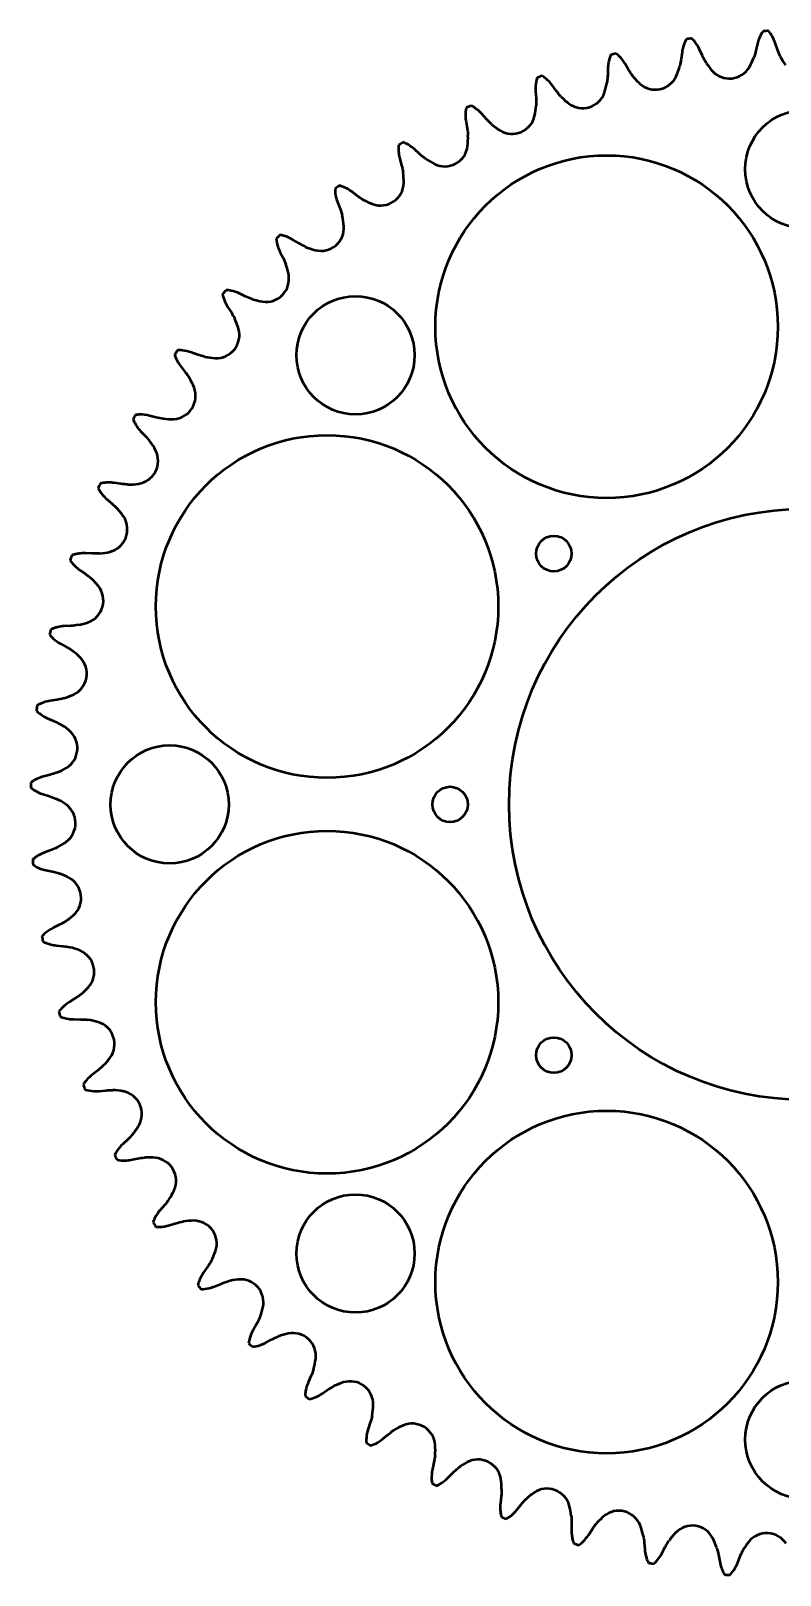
# Model space of a CAD drawing. Header units: millimetres. Extents: x 79 to 605, y 18 to 279.
# Drawn here: x 343.2 to 470.1, y 18.1 to 279.5 of the extents above; entities that cross this region are included whole.
import ezdxf

# ---------------------------------------------------------------- set-up
doc = ezdxf.new("R2010")
doc.units = ezdxf.units.MM
doc.layers.add('Visible (ISO)', color=7, linetype='Continuous', lineweight=50)

msp = doc.modelspace()

# ---------------------------------------------------------------- linework, layer by layer
at = {"layer": 'Visible (ISO)'}
for p, q in [((466.25, 277.29), (465.98, 276.16)), ((469.62, 276.34), (469.25, 277.44)), ((453.47, 275.86), (453.32, 274.71)), ((456.92, 275.25), (456.44, 276.31)), ((440.9, 273.17), (440.87, 272)), ((444.4, 272.9), (443.81, 273.91)), ((428.66, 269.23), (428.74, 268.07)), ((432.16, 269.32), (431.48, 270.26)), ((416.87, 264.1), (417.07, 262.96)), ((420.35, 264.54), (419.58, 265.4)), ((409.07, 258.6), (408.21, 259.39)), ((405.65, 257.82), (405.96, 256.7)), ((398.44, 251.57), (397.51, 252.27)), ((395.12, 250.46), (395.54, 249.37)), ((388.56, 243.52), (387.56, 244.12)), ((385.36, 242.08), (385.89, 241.04)), ((376.49, 232.77), (377.12, 231.79)), ((379.53, 234.52), (378.48, 235.02)), ((371.44, 224.67), (370.35, 225.06)), ((368.6, 222.63), (369.32, 221.71)), ((364.38, 214.07), (363.25, 214.35)), ((361.75, 211.75), (362.56, 210.91)), ((358.4, 202.81), (357.25, 202.98)), ((356.02, 200.24), (356.9, 199.49)), ((353.58, 191.01), (352.41, 191.06)), ((351.46, 188.22), (352.42, 187.56)), ((349.95, 178.79), (348.79, 178.73)), ((348.12, 175.8), (349.14, 175.24)), ((347.56, 166.27), (346.41, 166.09)), ((346.04, 163.12), (347.11, 162.66)), ((346.43, 153.58), (345.3, 153.29)), ((345.22, 150.28), (346.33, 149.94)), ((346.56, 140.83), (345.47, 140.43)), ((345.69, 137.44), (346.83, 137.2)), ((347.97, 128.17), (346.92, 127.66)), ((347.44, 124.7), (348.6, 124.58)), ((350.62, 115.7), (349.63, 115.09)), ((350.45, 112.2), (351.61, 112.19)), ((354.51, 103.56), (353.59, 102.86)), ((354.68, 100.06), (355.84, 100.17)), ((359.59, 91.87), (358.74, 91.08)), ((360.11, 88.41), (361.25, 88.63)), ((365.8, 80.74), (365.04, 79.87)), ((366.67, 77.35), (367.78, 77.68)), ((373.09, 70.29), (372.42, 69.34)), ((374.29, 67), (375.37, 67.44)), ((381.39, 60.62), (380.81, 59.61)), ((382.91, 57.46), (383.93, 58.01)), ((390.61, 51.81), (390.14, 50.75)), ((392.44, 48.82), (393.4, 49.47)), ((400.66, 43.97), (400.29, 42.87)), ((402.77, 41.18), (403.67, 41.92)), ((411.44, 37.17), (411.18, 36.04)), ((413.82, 34.6), (414.64, 35.43)), ((422.84, 31.48), (422.7, 30.33)), ((425.47, 29.16), (426.2, 30.07)), ((434.75, 26.95), (434.73, 25.79)), ((437.6, 24.9), (438.24, 25.88)), ((447.06, 23.63), (447.15, 22.47)), ((450.09, 21.88), (450.63, 22.91)), ((459.63, 21.55), (459.84, 20.41)), ((462.83, 20.11), (463.26, 21.19))]:
    msp.add_line(p, q, dxfattribs=at)
for centre, radius in [((474.17, 256.07), 10), ((440.69, 229.41), 29), ((398.16, 224.58), 10), ((393.34, 182.06), 29), ((474.17, 148.57), 50), ((431.75, 191), 3), ((366.67, 148.57), 10), ((414.17, 148.57), 3), ((393.34, 115.09), 29), ((431.75, 106.14), 3), ((440.69, 67.73), 29), ((398.16, 72.56), 10), ((474.17, 41.07), 10)]:
    msp.add_circle(centre, radius, dxfattribs=at)
for centre, radius, start, end in [((474.17, 148.57), 131.04, 98.3767, 98.7661), ((474.17, 148.57), 131.04, 92.6624, 93.0519), ((474.17, 148.57), 131.04, 104.091, 104.4804), ((456.13, 278.45), 10.11, 329.7619, 340.0043), ((479.19, 279.6), 10.11, 205.71, 215.9524), ((474.17, 148.57), 131.04, 109.8053, 110.1947), ((453.13, 278), 10.11, 217.1386, 227.381), ((448.93, 273.44), 3.91, 227.381, 335.4762), ((443.29, 276.01), 10.11, 335.4762, 345.7185), ((466.12, 279.45), 10.11, 211.4243, 221.6667), ((461.49, 275.33), 3.91, 221.6667, 329.7619), ((430.76, 272.3), 10.11, 341.1905, 351.4328), ((474.17, 148.57), 131.04, 115.5196, 115.909), ((418.65, 267.36), 10.11, 346.9048, 357.1471), ((440.35, 275.26), 10.11, 222.8529, 233.0952), ((436.63, 270.3), 3.91, 233.0952, 341.1905), ((424.69, 265.96), 3.91, 238.8095, 346.9048), ((407.1, 261.25), 10.11, 352.619, 2.8614), ((427.9, 271.26), 10.11, 228.5672, 238.8095), ((474.17, 148.57), 131.04, 121.2339, 121.6233), ((413.25, 260.45), 3.91, 244.5238, 352.619), ((415.92, 266.05), 10.11, 234.2815, 244.5238), ((402.41, 253.83), 3.91, 250.2381, 358.3333), ((396.21, 254.01), 10.11, 358.3333, 8.5757), ((474.17, 148.57), 131.04, 126.9481, 127.3376), ((404.51, 259.66), 10.11, 239.9957, 250.2381), ((392.29, 246.16), 3.91, 255.9524, 4.0476), ((386.1, 245.72), 10.11, 4.0476, 14.29), ((474.17, 148.57), 131.04, 132.6624, 133.0519), ((393.79, 252.17), 10.11, 245.71, 255.9524), ((382.98, 237.52), 3.91, 261.6667, 9.7619), ((376.87, 236.47), 10.11, 9.7619, 20.0043), ((474.17, 148.57), 131.04, 138.3767, 138.7661), ((383.88, 243.66), 10.11, 251.4243, 261.6667), ((368.6, 226.34), 10.11, 15.4762, 25.7185), ((374.58, 228), 3.91, 267.381, 15.4762), ((474.17, 148.57), 131.04, 144.091, 144.4804), ((374.86, 234.19), 10.11, 257.1386, 267.381), ((361.38, 215.45), 10.11, 21.1905, 31.4328), ((367.16, 217.69), 3.91, 273.0952, 21.1905), ((474.17, 148.57), 131.04, 149.8053, 150.1947), ((366.83, 223.88), 10.11, 262.8529, 273.0952), ((355.28, 203.88), 10.11, 26.9048, 37.1471), ((360.81, 206.69), 3.91, 278.8095, 26.9048), ((474.17, 148.57), 131.04, 155.5196, 155.909), ((359.86, 212.82), 10.11, 268.5672, 278.8095), ((350.37, 191.77), 10.11, 32.619, 42.8614), ((355.59, 195.11), 3.91, 284.5238, 32.619), ((354.03, 201.11), 10.11, 274.2815, 284.5238), ((474.17, 148.57), 131.04, 161.2339, 161.6233), ((346.68, 179.23), 10.11, 38.3333, 48.5757), ((351.54, 183.07), 3.91, 290.2381, 38.3333), ((474.17, 148.57), 131.04, 166.9481, 167.3376), ((349.4, 188.89), 10.11, 279.9957, 290.2381), ((344.26, 166.38), 10.11, 44.0476, 54.29), ((348.72, 170.69), 3.91, 295.9524, 44.0476), ((474.17, 148.57), 131.04, 172.6624, 173.0519), ((346, 176.27), 10.11, 285.71, 295.9524), ((343.13, 153.36), 10.11, 49.7619, 60.0043), ((347.14, 158.09), 3.91, 301.6667, 49.7619), ((343.88, 163.37), 10.11, 291.4243, 301.6667), ((474.17, 148.57), 131.04, 178.3767, 178.7661), ((343.31, 140.29), 10.11, 55.4762, 65.7185), ((346.82, 145.39), 3.91, 307.381, 55.4762), ((343.06, 150.32), 10.11, 297.1386, 307.381), ((474.17, 148.57), 131.04, 184.091, 184.4804), ((344.78, 127.3), 10.11, 61.1905, 71.4328), ((347.77, 132.73), 3.91, 313.0952, 61.1905), ((343.53, 137.26), 10.11, 302.8529, 313.0952), ((474.17, 148.57), 131.04, 189.8053, 190.1947), ((347.54, 114.52), 10.11, 66.9048, 77.1471), ((349.98, 120.22), 3.91, 318.8095, 66.9048), ((345.31, 124.31), 10.11, 308.5672, 318.8095), ((474.17, 148.57), 131.04, 195.5196, 195.909), ((351.56, 102.08), 10.11, 72.619, 82.8614), ((353.42, 108), 3.91, 324.5238, 72.619), ((348.37, 111.6), 10.11, 314.2815, 324.5238), ((474.17, 148.57), 131.04, 201.2339, 201.6233), ((356.8, 90.1), 10.11, 78.3333, 88.5757), ((358.06, 96.18), 3.91, 330.2381, 78.3333), ((352.67, 99.25), 10.11, 319.9957, 330.2381), ((474.17, 148.57), 131.04, 206.9481, 207.3376), ((363.21, 78.71), 10.11, 84.0476, 94.29), ((363.85, 84.87), 3.91, 335.9524, 84.0476), ((358.19, 87.4), 10.11, 325.71, 335.9524), ((474.17, 148.57), 131.04, 212.6624, 213.0519), ((370.71, 68.01), 10.11, 89.7619, 100.0043), ((370.74, 74.21), 3.91, 341.6667, 89.7619), ((364.85, 76.16), 10.11, 331.4243, 341.6667), ((379.25, 58.1), 10.11, 95.4762, 105.7185), ((378.66, 64.28), 3.91, 347.381, 95.4762), ((474.17, 148.57), 131.04, 218.3767, 218.7661), ((372.61, 65.63), 10.11, 337.1386, 347.381), ((388.73, 49.1), 10.11, 101.1905, 111.4328), ((387.53, 55.19), 3.91, 353.0952, 101.1905), ((474.17, 148.57), 131.04, 224.091, 224.4804), ((381.37, 55.93), 10.11, 342.8529, 353.0952), ((399.06, 41.09), 10.11, 106.9048, 117.1471), ((397.25, 47.02), 3.91, 358.8095, 106.9048), ((474.17, 148.57), 131.04, 229.8053, 230.1947), ((391.06, 47.15), 10.11, 348.5672, 358.8095), ((410.13, 34.14), 10.11, 112.619, 122.8614), ((407.75, 39.87), 3.91, 4.5238, 112.619), ((474.17, 148.57), 131.04, 235.5196, 235.909), ((401.57, 39.38), 10.11, 354.2815, 4.5238), ((421.84, 28.34), 10.11, 118.3333, 128.5757), ((418.9, 33.79), 3.91, 10.2381, 118.3333), ((412.8, 32.69), 10.11, 359.9957, 10.2381), ((474.17, 148.57), 131.04, 241.2339, 241.6233), ((434.08, 23.72), 10.11, 124.0476, 134.29), ((430.6, 28.86), 3.91, 15.9524, 124.0476), ((424.64, 27.16), 10.11, 5.71, 15.9524), ((442.74, 25.12), 3.91, 21.6667, 129.7619), ((474.17, 148.57), 131.04, 246.9481, 247.3376), ((446.71, 20.35), 10.11, 129.7619, 140.0043), ((436.98, 22.83), 10.11, 11.4243, 21.6667), ((455.19, 22.6), 3.91, 27.381, 135.4762), ((459.61, 18.25), 10.11, 135.4762, 145.7185), ((449.68, 19.75), 10.11, 17.1386, 27.381), ((472.66, 17.45), 10.11, 141.1905, 151.4328), ((467.82, 21.34), 3.91, 33.0952, 141.1905), ((474.17, 148.57), 131.04, 252.6624, 253.0519), ((474.17, 148.57), 131.04, 258.3767, 258.7661), ((474.17, 148.57), 131.04, 264.091, 264.4804)]:
    msp.add_arc(centre, radius, start, end, dxfattribs=at)
for points, knots in [([(454.2, 278.08), (453.97, 277.67), (453.79, 277.22), (453.57, 276.46), (453.51, 276.16), (453.47, 275.86)], [-0.2424453, -0.2424453, -0.2424453, -0.2424453, -0.093343, -0.093343, -0.0000152, -0.0000152, -0.0000152, -0.0000152]), ([(456.44, 276.31), (456.21, 276.82), (455.91, 277.29), (455.4, 277.89), (455.25, 278.06), (455.08, 278.22)], [-0.2426241, -0.2426241, -0.2426241, -0.2426241, -0.0711638, -0.0711638, -0.0000937, -0.0000937, -0.0000937, -0.0000937]), ([(467.2, 279.43), (466.93, 279.04), (466.7, 278.61), (466.41, 277.88), (466.32, 277.59), (466.25, 277.29)], [-0.2424456, -0.2424456, -0.2424456, -0.2424456, -0.0929557, -0.0929557, -0.0000152, -0.0000152, -0.0000152, -0.0000152]), ([(441.41, 275.45), (441.22, 275.01), (441.08, 274.55), (440.94, 273.78), (440.91, 273.47), (440.9, 273.17)], [-0.2424452, -0.2424452, -0.2424452, -0.2424452, -0.0935165, -0.0935165, -0.0000152, -0.0000152, -0.0000152, -0.0000152]), ([(443.81, 273.91), (443.54, 274.36), (443.23, 274.77), (442.68, 275.33), (442.48, 275.51), (442.27, 275.67)], [-0.2425878, -0.2425878, -0.2425878, -0.2425878, -0.0827753, -0.0827753, -0.0000937, -0.0000937, -0.0000937, -0.0000937]), ([(431.48, 270.26), (431.19, 270.67), (430.85, 271.03), (430.25, 271.54), (430.02, 271.71), (429.77, 271.86)], [-0.2425673, -0.2425673, -0.2425673, -0.2425673, -0.0899166, -0.0899166, -0.0000937, -0.0000937, -0.0000937, -0.0000937]), ([(428.94, 271.56), (428.79, 271.1), (428.7, 270.63), (428.64, 269.85), (428.64, 269.54), (428.66, 269.23)], [-0.2424452, -0.2424452, -0.2424452, -0.2424452, -0.093476, -0.093476, -0.0000152, -0.0000152, -0.0000152, -0.0000152]), ([(419.58, 265.4), (419.25, 265.77), (418.89, 266.09), (418.25, 266.54), (417.99, 266.69), (417.72, 266.83)], [-0.2425562, -0.2425562, -0.2425562, -0.2425562, -0.0940271, -0.0940271, -0.0000937, -0.0000937, -0.0000937, -0.0000937]), ([(416.92, 266.44), (416.82, 265.98), (416.77, 265.5), (416.79, 264.72), (416.82, 264.41), (416.87, 264.1)], [-0.2424445, -0.2424445, -0.2424445, -0.2424445, -0.0944128, -0.0944128, -0.0000152, -0.0000152, -0.0000152, -0.0000152]), ([(405.46, 260.16), (405.41, 259.69), (405.42, 259.21), (405.51, 258.43), (405.57, 258.12), (405.65, 257.82)], [-0.2424438, -0.2424438, -0.2424438, -0.2424438, -0.0954513, -0.0954513, -0.0000152, -0.0000152, -0.0000152, -0.0000152]), ([(408.21, 259.39), (407.86, 259.71), (407.47, 259.99), (406.79, 260.38), (406.51, 260.51), (406.22, 260.62)], [-0.2425512, -0.2425512, -0.2425512, -0.2425512, -0.09595, -0.09595, -0.0000937, -0.0000937, -0.0000937, -0.0000937]), ([(394.7, 252.76), (394.69, 252.3), (394.74, 251.84), (394.9, 251.07), (395, 250.76), (395.12, 250.46)], [-0.2424419, -0.2424419, -0.2424419, -0.2424419, -0.099687, -0.099687, -0.0000152, -0.0000152, -0.0000152, -0.0000152]), ([(397.51, 252.27), (397.12, 252.56), (396.71, 252.8), (395.99, 253.11), (395.7, 253.22), (395.41, 253.3)], [-0.2425509, -0.2425509, -0.2425509, -0.2425509, -0.0960682, -0.0960682, -0.0000937, -0.0000937, -0.0000937, -0.0000937]), ([(384.72, 244.33), (384.76, 243.88), (384.85, 243.44), (385.08, 242.69), (385.21, 242.38), (385.36, 242.08)], [-0.2424413, -0.2424413, -0.2424413, -0.2424413, -0.102809, -0.102809, -0.0000152, -0.0000152, -0.0000152, -0.0000152]), ([(387.56, 244.12), (387.15, 244.37), (386.71, 244.57), (385.96, 244.81), (385.67, 244.89), (385.37, 244.94)], [-0.2425552, -0.2425552, -0.2425552, -0.2425552, -0.0944049, -0.0944049, -0.0000937, -0.0000937, -0.0000937, -0.0000937]), ([(378.48, 235.02), (378.03, 235.24), (377.56, 235.39), (376.79, 235.56), (376.51, 235.59), (376.22, 235.61)], [-0.2425653, -0.2425653, -0.2425653, -0.2425653, -0.0906302, -0.0906302, -0.0000937, -0.0000937, -0.0000937, -0.0000937]), ([(375.63, 234.95), (375.71, 234.51), (375.84, 234.09), (376.15, 233.37), (376.31, 233.06), (376.49, 232.77)], [-0.2424413, -0.2424413, -0.2424413, -0.2424413, -0.1050394, -0.1050394, -0.0000152, -0.0000152, -0.0000152, -0.0000152]), ([(370.35, 225.06), (369.86, 225.24), (369.35, 225.35), (368.57, 225.43), (368.3, 225.44), (368.04, 225.43)], [-0.2425842, -0.2425842, -0.2425842, -0.2425842, -0.0839724, -0.0839724, -0.0000937, -0.0000937, -0.0000937, -0.0000937]), ([(367.52, 224.7), (367.64, 224.29), (367.81, 223.88), (368.19, 223.19), (368.38, 222.9), (368.6, 222.63)], [-0.2424414, -0.2424414, -0.2424414, -0.2424414, -0.1062277, -0.1062277, -0.0000152, -0.0000152, -0.0000152, -0.0000152]), ([(363.25, 214.35), (362.71, 214.48), (362.16, 214.54), (361.38, 214.53), (361.15, 214.51), (360.91, 214.48)], [-0.2426151, -0.2426151, -0.2426151, -0.2426151, -0.0739533, -0.0739533, -0.0000937, -0.0000937, -0.0000937, -0.0000937]), ([(360.47, 213.71), (360.63, 213.3), (360.84, 212.92), (361.28, 212.27), (361.5, 212), (361.75, 211.75)], [-0.2424415, -0.2424415, -0.2424415, -0.2424415, -0.1066641, -0.1066641, -0.0000152, -0.0000152, -0.0000152, -0.0000152]), ([(354.54, 202.06), (354.75, 201.68), (355, 201.31), (355.5, 200.71), (355.75, 200.47), (356.02, 200.24)], [-0.2424414, -0.2424414, -0.2424414, -0.2424414, -0.1064635, -0.1064635, -0.0000152, -0.0000152, -0.0000152, -0.0000152]), ([(357.25, 202.98), (356.91, 203.03), (356.57, 203.05), (356, 203.04), (355.78, 203.02), (355.34, 202.96), (355.12, 202.92), (354.91, 202.87)], [-0.242455, -0.242455, -0.242455, -0.242455, -0.1379269, -0.1379269, -0.0678066, -0.0678066, -0.0000937, -0.0000937, -0.0000937, -0.0000937]), ([(352.41, 191.06), (352.05, 191.08), (351.68, 191.06), (351.12, 190.99), (350.91, 190.95), (350.5, 190.86), (350.3, 190.8), (350.1, 190.73)], [-0.2424662, -0.2424662, -0.2424662, -0.2424662, -0.1307463, -0.1307463, -0.0662148, -0.0662148, -0.0000937, -0.0000937, -0.0000937, -0.0000937]), ([(349.81, 189.88), (350.06, 189.52), (350.34, 189.18), (350.91, 188.63), (351.17, 188.41), (351.46, 188.22)], [-0.2424413, -0.2424413, -0.2424413, -0.2424413, -0.1055739, -0.1055739, -0.0000152, -0.0000152, -0.0000152, -0.0000152]), ([(348.79, 178.73), (348.42, 178.71), (348.05, 178.66), (347.49, 178.52), (347.29, 178.47), (346.9, 178.33), (346.71, 178.25), (346.52, 178.16)], [-0.2424684, -0.2424684, -0.2424684, -0.2424684, -0.1295583, -0.1295583, -0.065224, -0.065224, -0.0000937, -0.0000937, -0.0000937, -0.0000937]), ([(346.32, 177.3), (346.6, 176.95), (346.92, 176.64), (347.54, 176.15), (347.82, 175.97), (348.12, 175.8)], [-0.2424412, -0.2424412, -0.2424412, -0.2424412, -0.1037483, -0.1037483, -0.0000152, -0.0000152, -0.0000152, -0.0000152]), ([(346.41, 166.09), (346.04, 166.04), (345.68, 165.95), (345.13, 165.76), (344.94, 165.68), (344.57, 165.51), (344.38, 165.41), (344.2, 165.31)], [-0.2424701, -0.2424701, -0.2424701, -0.2424701, -0.1286934, -0.1286934, -0.0645789, -0.0645789, -0.0000937, -0.0000937, -0.0000937, -0.0000937]), ([(344.09, 164.42), (344.42, 164.1), (344.78, 163.82), (345.44, 163.4), (345.73, 163.25), (346.04, 163.12)], [-0.2424417, -0.2424417, -0.2424417, -0.2424417, -0.1004, -0.1004, -0.0000152, -0.0000152, -0.0000152, -0.0000152]), ([(345.3, 153.29), (344.94, 153.19), (344.59, 153.07), (344.06, 152.82), (343.88, 152.73), (343.52, 152.52), (343.35, 152.4), (343.18, 152.28)], [-0.2424706, -0.2424706, -0.2424706, -0.2424706, -0.1284126, -0.1284126, -0.0643777, -0.0643777, -0.0000937, -0.0000937, -0.0000937, -0.0000937]), ([(343.16, 151.39), (343.53, 151.09), (343.93, 150.84), (344.64, 150.49), (344.93, 150.38), (345.22, 150.28)], [-0.2424447, -0.2424447, -0.2424447, -0.2424447, -0.0942009, -0.0942009, -0.0000152, -0.0000152, -0.0000152, -0.0000152]), ([(345.47, 140.43), (345.14, 140.31), (344.82, 140.16), (344.33, 139.88), (344.15, 139.76), (343.79, 139.5), (343.63, 139.37), (343.46, 139.22)], [-0.2424586, -0.2424586, -0.2424586, -0.2424586, -0.1354167, -0.1354167, -0.067611, -0.067611, -0.0000937, -0.0000937, -0.0000937, -0.0000937]), ([(343.53, 138.33), (343.93, 138.07), (344.36, 137.85), (345.1, 137.58), (345.4, 137.5), (345.69, 137.44)], [-0.2424455, -0.2424455, -0.2424455, -0.2424455, -0.0930725, -0.0930725, -0.0000152, -0.0000152, -0.0000152, -0.0000152]), ([(346.92, 127.66), (346.42, 127.41), (345.97, 127.11), (345.38, 126.6), (345.21, 126.43), (345.04, 126.25)], [-0.242613, -0.242613, -0.242613, -0.242613, -0.0745865, -0.0745865, -0.0000937, -0.0000937, -0.0000937, -0.0000937]), ([(345.2, 125.38), (345.62, 125.16), (346.07, 124.98), (346.84, 124.79), (347.14, 124.73), (347.44, 124.7)], [-0.2424453, -0.2424453, -0.2424453, -0.2424453, -0.0934065, -0.0934065, -0.0000152, -0.0000152, -0.0000152, -0.0000152]), ([(349.63, 115.09), (349.19, 114.82), (348.79, 114.49), (348.25, 113.93), (348.07, 113.73), (347.91, 113.51)], [-0.2425815, -0.2425815, -0.2425815, -0.2425815, -0.0849126, -0.0849126, -0.0000937, -0.0000937, -0.0000937, -0.0000937]), ([(348.15, 112.65), (348.59, 112.47), (349.06, 112.34), (349.84, 112.23), (350.14, 112.2), (350.45, 112.2)], [-0.2424452, -0.2424452, -0.2424452, -0.2424452, -0.0935265, -0.0935265, -0.0000152, -0.0000152, -0.0000152, -0.0000152]), ([(353.59, 102.86), (353.19, 102.55), (352.84, 102.21), (352.35, 101.6), (352.18, 101.36), (352.03, 101.11)], [-0.2425638, -0.2425638, -0.2425638, -0.2425638, -0.0911861, -0.0911861, -0.0000937, -0.0000937, -0.0000937, -0.0000937]), ([(352.35, 100.28), (352.81, 100.15), (353.29, 100.07), (354.07, 100.03), (354.38, 100.03), (354.68, 100.06)], [-0.2424453, -0.2424453, -0.2424453, -0.2424453, -0.0934324, -0.0934324, -0.0000152, -0.0000152, -0.0000152, -0.0000152]), ([(358.74, 91.08), (358.38, 90.74), (358.07, 90.38), (357.64, 89.72), (357.49, 89.46), (357.36, 89.18)], [-0.2425545, -0.2425545, -0.2425545, -0.2425545, -0.0946911, -0.0946911, -0.0000937, -0.0000937, -0.0000937, -0.0000937]), ([(357.77, 88.39), (358.23, 88.3), (358.71, 88.27), (359.5, 88.31), (359.8, 88.34), (360.11, 88.41)], [-0.2424443, -0.2424443, -0.2424443, -0.2424443, -0.094712, -0.094712, -0.0000152, -0.0000152, -0.0000152, -0.0000152]), ([(365.04, 79.87), (364.72, 79.51), (364.45, 79.11), (364.08, 78.42), (363.96, 78.14), (363.85, 77.85)], [-0.2425507, -0.2425507, -0.2425507, -0.2425507, -0.096142, -0.096142, -0.0000937, -0.0000937, -0.0000937, -0.0000937]), ([(364.34, 77.1), (364.8, 77.06), (365.28, 77.07), (366.06, 77.19), (366.36, 77.26), (366.67, 77.35)], [-0.2424436, -0.2424436, -0.2424436, -0.2424436, -0.0959158, -0.0959158, -0.0000152, -0.0000152, -0.0000152, -0.0000152]), ([(372.42, 69.34), (372.14, 68.95), (371.91, 68.53), (371.61, 67.81), (371.52, 67.51), (371.44, 67.21)], [-0.2425515, -0.2425515, -0.2425515, -0.2425515, -0.0958259, -0.0958259, -0.0000937, -0.0000937, -0.0000937, -0.0000937]), ([(372, 66.52), (372.45, 66.53), (372.91, 66.58), (373.67, 66.77), (373.99, 66.87), (374.29, 67)], [-0.2424416, -0.2424416, -0.2424416, -0.2424416, -0.1006337, -0.1006337, -0.0000152, -0.0000152, -0.0000152, -0.0000152]), ([(380.81, 59.61), (380.57, 59.18), (380.38, 58.73), (380.16, 57.98), (380.1, 57.69), (380.05, 57.39)], [-0.2425571, -0.2425571, -0.2425571, -0.2425571, -0.0936807, -0.0936807, -0.0000937, -0.0000937, -0.0000937, -0.0000937]), ([(380.68, 56.75), (381.12, 56.8), (381.56, 56.9), (382.3, 57.16), (382.61, 57.3), (382.91, 57.46)], [-0.2424412, -0.2424412, -0.2424412, -0.2424412, -0.1034605, -0.1034605, -0.0000152, -0.0000152, -0.0000152, -0.0000152]), ([(390.14, 50.75), (389.93, 50.29), (389.78, 49.81), (389.64, 49.04), (389.61, 48.76), (389.6, 48.47)], [-0.242569, -0.242569, -0.242569, -0.242569, -0.089278, -0.089278, -0.0000937, -0.0000937, -0.0000937, -0.0000937]), ([(390.28, 47.9), (390.71, 47.99), (391.13, 48.13), (391.85, 48.46), (392.15, 48.63), (392.44, 48.82)], [-0.2424413, -0.2424413, -0.2424413, -0.2424413, -0.1054206, -0.1054206, -0.0000152, -0.0000152, -0.0000152, -0.0000152]), ([(400.29, 42.87), (400.13, 42.37), (400.03, 41.85), (399.97, 41.07), (399.97, 40.81), (399.99, 40.55)], [-0.242591, -0.242591, -0.242591, -0.242591, -0.0817127, -0.0817127, -0.0000937, -0.0000937, -0.0000937, -0.0000937]), ([(400.72, 40.05), (401.14, 40.18), (401.54, 40.36), (402.22, 40.76), (402.5, 40.96), (402.77, 41.18)], [-0.2424414, -0.2424414, -0.2424414, -0.2424414, -0.1063997, -0.1063997, -0.0000152, -0.0000152, -0.0000152, -0.0000152]), ([(411.18, 36.04), (411.06, 35.49), (411.01, 34.93), (411.05, 34.15), (411.08, 33.92), (411.11, 33.7)], [-0.2426242, -0.2426242, -0.2426242, -0.2426242, -0.0711372, -0.0711372, -0.0000937, -0.0000937, -0.0000937, -0.0000937]), ([(411.89, 33.27), (412.29, 33.45), (412.67, 33.67), (413.31, 34.13), (413.57, 34.35), (413.82, 34.6)], [-0.2424415, -0.2424415, -0.2424415, -0.2424415, -0.1066729, -0.1066729, -0.0000152, -0.0000152, -0.0000152, -0.0000152]), ([(422.7, 30.33), (422.66, 29.97), (422.65, 29.62), (422.68, 29.05), (422.7, 28.84), (422.76, 28.41), (422.81, 28.2), (422.86, 27.99)], [-0.2424613, -0.2424613, -0.2424613, -0.2424613, -0.133653, -0.133653, -0.0674263, -0.0674263, -0.0000937, -0.0000937, -0.0000937, -0.0000937]), ([(423.68, 27.64), (424.06, 27.86), (424.42, 28.11), (425.01, 28.64), (425.25, 28.89), (425.47, 29.16)], [-0.2424414, -0.2424414, -0.2424414, -0.2424414, -0.1063114, -0.1063114, -0.0000152, -0.0000152, -0.0000152, -0.0000152]), ([(434.73, 25.79), (434.72, 25.42), (434.75, 25.06), (434.84, 24.49), (434.88, 24.29), (434.99, 23.88), (435.05, 23.68), (435.12, 23.48)], [-0.2424667, -0.2424667, -0.2424667, -0.2424667, -0.1305181, -0.1305181, -0.0660096, -0.0660096, -0.0000937, -0.0000937, -0.0000937, -0.0000937]), ([(435.97, 23.22), (436.33, 23.47), (436.67, 23.76), (437.2, 24.34), (437.41, 24.61), (437.6, 24.9)], [-0.2424413, -0.2424413, -0.2424413, -0.2424413, -0.1052205, -0.1052205, -0.0000152, -0.0000152, -0.0000152, -0.0000152]), ([(447.15, 22.47), (447.18, 22.1), (447.24, 21.74), (447.39, 21.18), (447.45, 20.98), (447.6, 20.59), (447.68, 20.4), (447.77, 20.21)], [-0.2424692, -0.2424692, -0.2424692, -0.2424692, -0.1291279, -0.1291279, -0.0648976, -0.0648976, -0.0000937, -0.0000937, -0.0000937, -0.0000937]), ([(448.65, 20.04), (448.98, 20.33), (449.29, 20.66), (449.76, 21.29), (449.94, 21.58), (450.09, 21.88)], [-0.2424412, -0.2424412, -0.2424412, -0.2424412, -0.1030883, -0.1030883, -0.0000152, -0.0000152, -0.0000152, -0.0000152]), ([(459.84, 20.41), (459.91, 20.04), (460.01, 19.68), (460.21, 19.14), (460.29, 18.95), (460.47, 18.58), (460.57, 18.4), (460.68, 18.22)], [-0.2424701, -0.2424701, -0.2424701, -0.2424701, -0.1286518, -0.1286518, -0.0645489, -0.0645489, -0.0000937, -0.0000937, -0.0000937, -0.0000937]), ([(461.57, 18.13), (461.89, 18.47), (462.16, 18.84), (462.57, 19.52), (462.71, 19.81), (462.83, 20.11)], [-0.242442, -0.242442, -0.242442, -0.242442, -0.0991963, -0.0991963, -0.0000152, -0.0000152, -0.0000152, -0.0000152])]:
    msp.add_open_spline(points, degree=3, knots=knots, dxfattribs=at)
for points in [[(469.25, 277.44), (468.99, 278.19), (468.59, 278.88), (468.09, 279.47)], [(453.32, 274.71), (453.27, 274.3), (453.19, 273.91), (453.09, 273.52)], [(457.49, 274.18), (457.28, 274.52), (457.09, 274.88), (456.92, 275.25)], [(465.98, 276.16), (465.89, 275.76), (465.78, 275.37), (465.64, 274.99)], [(470.08, 275.22), (469.91, 275.58), (469.75, 275.95), (469.62, 276.34)], [(440.87, 272), (440.85, 271.6), (440.82, 271.19), (440.76, 270.8)], [(445.07, 271.89), (444.82, 272.22), (444.6, 272.55), (444.4, 272.9)], [(432.93, 268.38), (432.66, 268.68), (432.4, 268.99), (432.16, 269.32)], [(428.74, 268.07), (428.77, 267.67), (428.77, 267.26), (428.75, 266.86)], [(421.21, 263.68), (420.91, 263.95), (420.62, 264.23), (420.35, 264.54)], [(417.07, 262.96), (417.14, 262.56), (417.18, 262.15), (417.2, 261.75)], [(405.96, 256.7), (406.07, 256.31), (406.16, 255.91), (406.22, 255.52)], [(410.01, 257.84), (409.68, 258.07), (409.37, 258.33), (409.07, 258.6)], [(399.45, 250.9), (399.1, 251.11), (398.76, 251.33), (398.44, 251.57)], [(395.54, 249.37), (395.68, 248.99), (395.81, 248.61), (395.9, 248.22)], [(389.63, 242.96), (389.26, 243.12), (388.91, 243.31), (388.56, 243.52)], [(385.89, 241.04), (386.07, 240.68), (386.23, 240.31), (386.37, 239.93)], [(380.66, 234.07), (380.27, 234.2), (379.9, 234.35), (379.53, 234.52)], [(377.12, 231.79), (377.34, 231.45), (377.54, 231.1), (377.71, 230.73)], [(372.61, 224.33), (372.21, 224.42), (371.82, 224.54), (371.44, 224.67)], [(369.32, 221.71), (369.57, 221.4), (369.8, 221.07), (370.01, 220.72)], [(365.57, 213.84), (365.17, 213.89), (364.77, 213.97), (364.38, 214.07)], [(362.56, 210.91), (362.84, 210.62), (363.1, 210.31), (363.34, 209.99)], [(359.61, 202.7), (359.21, 202.71), (358.8, 202.75), (358.4, 202.81)], [(356.9, 199.49), (357.21, 199.23), (357.5, 198.95), (357.78, 198.65)], [(354.79, 191.03), (354.39, 191), (353.98, 190.99), (353.58, 191.01)], [(352.42, 187.56), (352.75, 187.33), (353.07, 187.08), (353.37, 186.81)], [(351.15, 178.93), (350.76, 178.86), (350.35, 178.81), (349.95, 178.79)], [(349.14, 175.24), (349.49, 175.05), (349.84, 174.83), (350.16, 174.59)], [(348.74, 166.53), (348.35, 166.42), (347.96, 166.34), (347.56, 166.27)], [(347.11, 162.66), (347.48, 162.5), (347.84, 162.32), (348.19, 162.12)], [(347.58, 153.95), (347.2, 153.8), (346.82, 153.68), (346.43, 153.58)], [(346.33, 149.94), (346.72, 149.82), (347.1, 149.67), (347.47, 149.51)], [(347.67, 141.32), (347.31, 141.14), (346.94, 140.97), (346.56, 140.83)], [(346.83, 137.2), (347.23, 137.12), (347.62, 137.01), (348, 136.88)], [(349.02, 128.76), (348.68, 128.54), (348.33, 128.34), (347.97, 128.17)], [(348.6, 124.58), (349, 124.54), (349.4, 124.47), (349.79, 124.38)], [(351.62, 116.4), (351.3, 116.15), (350.97, 115.91), (350.62, 115.7)], [(351.61, 112.19), (352.02, 112.19), (352.42, 112.17), (352.82, 112.12)], [(355.43, 104.36), (355.14, 104.07), (354.83, 103.81), (354.51, 103.56)], [(355.84, 100.17), (356.25, 100.21), (356.65, 100.22), (357.05, 100.21)], [(360.42, 92.75), (360.16, 92.44), (359.88, 92.15), (359.59, 91.87)], [(361.25, 88.63), (361.65, 88.71), (362.05, 88.76), (362.45, 88.79)], [(366.54, 81.7), (366.32, 81.37), (366.07, 81.05), (365.8, 80.74)], [(367.78, 77.68), (368.17, 77.8), (368.56, 77.9), (368.96, 77.97)], [(373.74, 71.32), (373.54, 70.96), (373.33, 70.62), (373.09, 70.29)], [(375.37, 67.44), (375.74, 67.6), (376.12, 67.73), (376.51, 67.84)], [(381.93, 61.7), (381.77, 61.33), (381.59, 60.97), (381.39, 60.62)], [(383.93, 58.01), (384.29, 58.2), (384.66, 58.37), (385.03, 58.52)], [(391.04, 52.95), (390.92, 52.56), (390.77, 52.18), (390.61, 51.81)], [(393.4, 49.47), (393.73, 49.7), (394.08, 49.9), (394.44, 50.09)], [(400.97, 45.15), (400.89, 44.75), (400.79, 44.36), (400.66, 43.97)], [(403.67, 41.92), (403.98, 42.18), (404.3, 42.42), (404.64, 42.64)], [(411.63, 38.37), (411.59, 37.97), (411.53, 37.57), (411.44, 37.17)], [(414.64, 35.43), (414.92, 35.72), (415.22, 35.99), (415.54, 36.24)], [(422.91, 32.69), (422.91, 32.29), (422.89, 31.88), (422.84, 31.48)], [(426.2, 30.07), (426.45, 30.38), (426.72, 30.68), (427.01, 30.96)], [(434.71, 28.16), (434.75, 27.76), (434.76, 27.36), (434.75, 26.95)], [(438.24, 25.88), (438.46, 26.22), (438.7, 26.54), (438.96, 26.85)], [(446.89, 24.83), (446.97, 24.43), (447.03, 24.03), (447.06, 23.63)], [(450.63, 22.91), (450.82, 23.27), (451.02, 23.62), (451.25, 23.95)], [(459.35, 22.73), (459.47, 22.34), (459.56, 21.95), (459.63, 21.55)], [(463.26, 21.19), (463.41, 21.57), (463.58, 21.93), (463.77, 22.29)]]:
    msp.add_open_spline(points, degree=3, dxfattribs=at)

doc.saveas('drawing.dxf')
